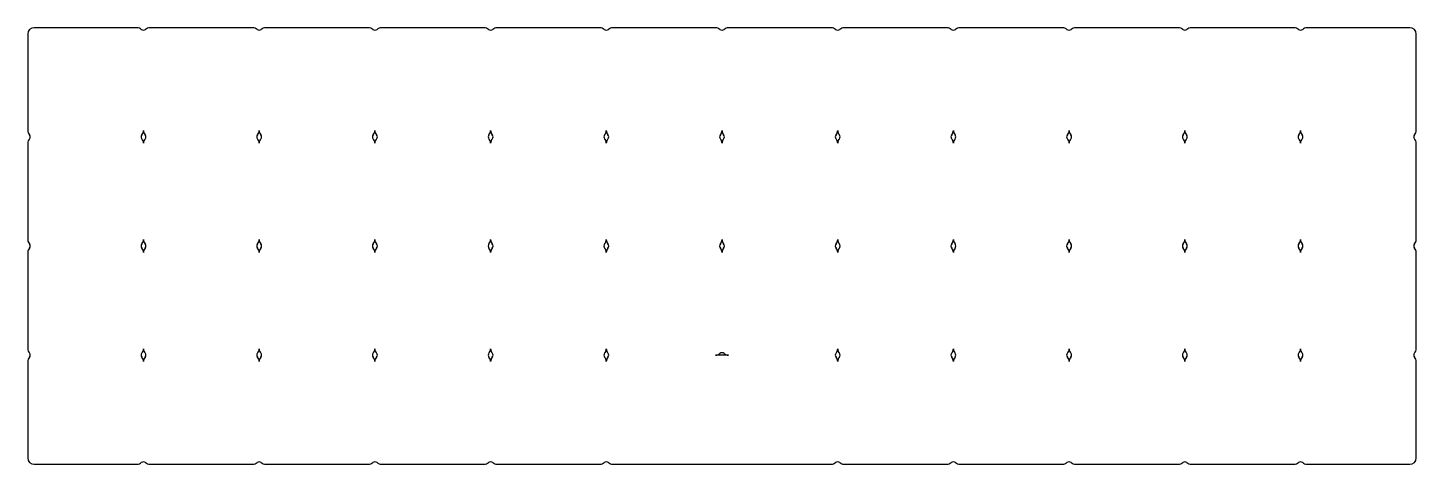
# Model space of a CAD drawing. Header units: millimetres. Extents: x -9 to 207, y 8 to 76.
import ezdxf

# ---------------------------------------------------------------- set-up
doc = ezdxf.new("R2010")
doc.units = ezdxf.units.MM

msp = doc.modelspace()

# ---------------------------------------------------------------- linework, layer by layer
for p, q in [((8, 76.5), (-8, 76.5)), ((26, 76.5), (10, 76.5)), ((44, 76.5), (28, 76.5)), ((62, 76.5), (46, 76.5)), ((80, 76.5), (64, 76.5)), ((98, 76.5), (82, 76.5)), ((116, 76.5), (100, 76.5)), ((134, 76.5), (118, 76.5)), ((152, 76.5), (136, 76.5)), ((170, 76.5), (154, 76.5)), ((188, 76.5), (172, 76.5)), ((206, 76.5), (190, 76.5)), ((-9, 75.5), (-9, 60.5)), ((207, 60.5), (207, 75.5)), ((-9, 58.5), (-9, 43.5)), ((207, 43.5), (207, 58.5)), ((-9, 41.5), (-9, 26.5)), ((207, 26.5), (207, 41.5)), ((-9, 24.5), (-9, 9.5)), ((100, 25.5), (98, 25.5)), ((207, 9.5), (207, 24.5)), ((-8, 8.5), (8, 8.5)), ((10, 8.5), (26, 8.5)), ((28, 8.5), (44, 8.5)), ((46, 8.5), (62, 8.5)), ((64, 8.5), (80, 8.5)), ((82, 8.5), (116, 8.5)), ((118, 8.5), (134, 8.5)), ((136, 8.5), (152, 8.5)), ((154, 8.5), (170, 8.5)), ((172, 8.5), (188, 8.5)), ((190, 8.5), (206, 8.5))]:
    msp.add_line(p, q)
for centre, radius, start, end in [((-8, 75.5), 1, 90, 180), ((8, 75.5), 1, 48.1896854, 90), ((9, 76.618034), 0.5, 228.1896854, 311.8103146), ((10, 75.5), 1, 90, 131.8103146), ((26, 75.5), 1, 48.1896854, 90), ((27, 76.618034), 0.5, 228.1896854, 311.8103146), ((28, 75.5), 1, 90, 131.8103146), ((44, 75.5), 1, 48.1896854, 90), ((45, 76.618034), 0.5, 228.1896854, 311.8103146), ((46, 75.5), 1, 90, 131.8103146), ((62, 75.5), 1, 48.1896854, 90), ((63, 76.618034), 0.5, 228.1896854, 311.8103146), ((64, 75.5), 1, 90, 131.8103146), ((80, 75.5), 1, 48.1896854, 90), ((81, 76.618034), 0.5, 228.1896854, 311.8103146), ((82, 75.5), 1, 90, 131.8103146), ((98, 75.5), 1, 48.1896854, 90), ((99, 76.618034), 0.5, 228.1896854, 311.8103146), ((100, 75.5), 1, 90, 131.8103146), ((116, 75.5), 1, 48.1896854, 90), ((117, 76.618034), 0.5, 228.1896854, 311.8103146), ((118, 75.5), 1, 90, 131.8103146), ((134, 75.5), 1, 48.1896854, 90), ((135, 76.618034), 0.5, 228.1896854, 311.8103146), ((136, 75.5), 1, 90, 131.8103146), ((152, 75.5), 1, 48.1896854, 90), ((153, 76.618034), 0.5, 228.1896854, 311.8103146), ((154, 75.5), 1, 90, 131.8103146), ((170, 75.5), 1, 48.1896854, 90), ((171, 76.618034), 0.5, 228.1896854, 311.8103146), ((172, 75.5), 1, 90, 131.8103146), ((188, 75.5), 1, 48.1896854, 90), ((189, 76.618034), 0.5, 228.1896854, 311.8103146), ((190, 75.5), 1, 90, 131.8103146), ((206, 75.5), 1, 0, 90), ((-8, 60.5), 1, 180, 221.8103146), ((8, 60.5), 1, 318.1896854, 360), ((10, 60.5), 1, 180, 221.8103146), ((26, 60.5), 1, 318.1896854, 360), ((28, 60.5), 1, 180, 221.8103146), ((44, 60.5), 1, 318.1896854, 360), ((46, 60.5), 1, 180, 221.8103146), ((62, 60.5), 1, 318.1896854, 360), ((64, 60.5), 1, 180, 221.8103146), ((80, 60.5), 1, 318.1896854, 360), ((82, 60.5), 1, 180, 221.8103146), ((98, 60.5), 1, 318.1896854, 360), ((100, 60.5), 1, 180, 221.8103146), ((116, 60.5), 1, 318.1896854, 0), ((118, 60.5), 1, 180, 221.8103146), ((134, 60.5), 1, 318.1896854, 360), ((136, 60.5), 1, 180, 221.8103146), ((152, 60.5), 1, 318.1896854, 360), ((154, 60.5), 1, 180, 221.8103146), ((170, 60.5), 1, 318.1896854, 360), ((172, 60.5), 1, 180, 221.8103146), ((188, 60.5), 1, 318.1896854, 360), ((190, 60.5), 1, 180, 221.8103146), ((206, 60.5), 1, 318.1896854, 360), ((-8, 58.5), 1, 138.1896854, 180), ((-9.118034, 59.5), 0.5, 318.1896854, 41.8103146), ((9.118034, 59.5), 0.5, 138.1896854, 221.8103146), ((8, 58.5), 1, 0, 41.8103146), ((10, 58.5), 1, 138.1896854, 180), ((8.881966, 59.5), 0.5, 318.1896854, 41.8103146), ((27.118034, 59.5), 0.5, 138.1896854, 221.8103146), ((26, 58.5), 1, 0, 41.8103146), ((28, 58.5), 1, 138.1896854, 180), ((26.881966, 59.5), 0.5, 318.1896854, 41.8103146), ((45.118034, 59.5), 0.5, 138.1896854, 221.8103146), ((44, 58.5), 1, 0, 41.8103146), ((46, 58.5), 1, 138.1896854, 180), ((44.881966, 59.5), 0.5, 318.1896854, 41.8103146), ((63.118034, 59.5), 0.5, 138.1896854, 221.8103146), ((62, 58.5), 1, 0, 41.8103146), ((64, 58.5), 1, 138.1896854, 180), ((62.881966, 59.5), 0.5, 318.1896854, 41.8103146), ((81.118034, 59.5), 0.5, 138.1896854, 221.8103146), ((80, 58.5), 1, 0, 41.8103146), ((82, 58.5), 1, 138.1896854, 180), ((80.881966, 59.5), 0.5, 318.1896854, 41.8103146), ((99.118034, 59.5), 0.5, 138.1896854, 221.8103146), ((98, 58.5), 1, 0, 41.8103146), ((100, 58.5), 1, 138.1896854, 180), ((98.881966, 59.5), 0.5, 318.1896854, 41.8103146), ((117.118034, 59.5), 0.5, 138.1896854, 221.8103146), ((116, 58.5), 1, 0, 41.8103146), ((118, 58.5), 1, 138.1896854, 180), ((116.881966, 59.5), 0.5, 318.1896854, 41.8103146), ((135.118034, 59.5), 0.5, 138.1896854, 221.8103146), ((134, 58.5), 1, 0, 41.8103146), ((136, 58.5), 1, 138.1896854, 180), ((134.881966, 59.5), 0.5, 318.1896854, 41.8103146), ((153.118034, 59.5), 0.5, 138.1896854, 221.8103146), ((152, 58.5), 1, 0, 41.8103146), ((154, 58.5), 1, 138.1896854, 180), ((152.881966, 59.5), 0.5, 318.1896854, 41.8103146), ((171.118034, 59.5), 0.5, 138.1896854, 221.8103146), ((170, 58.5), 1, 0, 41.8103146), ((172, 58.5), 1, 138.1896854, 180), ((170.881966, 59.5), 0.5, 318.1896854, 41.8103146), ((189.118034, 59.5), 0.5, 138.1896854, 221.8103146), ((188, 58.5), 1, 0, 41.8103146), ((190, 58.5), 1, 138.1896854, 180), ((188.881966, 59.5), 0.5, 318.1896854, 41.8103146), ((207.118034, 59.5), 0.5, 138.1896854, 221.8103146), ((206, 58.5), 1, 0, 41.8103146), ((-8, 43.5), 1, 180, 221.8103146), ((8, 43.5), 1, 318.1896854, 360), ((10, 43.5), 1, 180, 221.8103146), ((26, 43.5), 1, 318.1896854, 360), ((28, 43.5), 1, 180, 221.8103146), ((44, 43.5), 1, 318.1896854, 360), ((46, 43.5), 1, 180, 221.8103146), ((62, 43.5), 1, 318.1896854, 360), ((64, 43.5), 1, 180, 221.8103146), ((80, 43.5), 1, 318.1896854, 360), ((82, 43.5), 1, 180, 221.8103146), ((98, 43.5), 1, 318.1896854, 360), ((100, 43.5), 1, 180, 221.8103146), ((116, 43.5), 1, 318.1896854, 0), ((118, 43.5), 1, 180, 221.8103146), ((134, 43.5), 1, 318.1896854, 360), ((136, 43.5), 1, 180, 221.8103146), ((152, 43.5), 1, 318.1896854, 360), ((154, 43.5), 1, 180, 221.8103146), ((170, 43.5), 1, 318.1896854, 360), ((172, 43.5), 1, 180, 221.8103146), ((188, 43.5), 1, 318.1896854, 360), ((190, 43.5), 1, 180, 221.8103146), ((206, 43.5), 1, 318.1896854, 360), ((-8, 41.5), 1, 138.1896854, 180), ((-9.118034, 42.5), 0.5, 318.1896854, 41.8103146), ((9.118034, 42.5), 0.5, 138.1896854, 221.8103146), ((8, 41.5), 1, 0, 41.8103146), ((10, 41.5), 1, 138.1896854, 180), ((8.881966, 42.5), 0.5, 318.1896854, 41.8103146), ((27.118034, 42.5), 0.5, 138.1896854, 221.8103146), ((26, 41.5), 1, 0, 41.8103146), ((28, 41.5), 1, 138.1896854, 180), ((26.881966, 42.5), 0.5, 318.1896854, 41.8103146), ((45.118034, 42.5), 0.5, 138.1896854, 221.8103146), ((44, 41.5), 1, 0, 41.8103146), ((46, 41.5), 1, 138.1896854, 180), ((44.881966, 42.5), 0.5, 318.1896854, 41.8103146), ((63.118034, 42.5), 0.5, 138.1896854, 221.8103146), ((62, 41.5), 1, 0, 41.8103146), ((64, 41.5), 1, 138.1896854, 180), ((62.881966, 42.5), 0.5, 318.1896854, 41.8103146), ((81.118034, 42.5), 0.5, 138.1896854, 221.8103146), ((80, 41.5), 1, 0, 41.8103146), ((82, 41.5), 1, 138.1896854, 180), ((80.881966, 42.5), 0.5, 318.1896854, 41.8103146), ((99.118034, 42.5), 0.5, 138.1896854, 221.8103146), ((98, 41.5), 1, 0, 41.8103146), ((100, 41.5), 1, 138.1896854, 180), ((98.881966, 42.5), 0.5, 318.1896854, 41.8103146), ((117.118034, 42.5), 0.5, 138.1896854, 221.8103146), ((116, 41.5), 1, 0, 41.8103146), ((118, 41.5), 1, 138.1896854, 180), ((116.881966, 42.5), 0.5, 318.1896854, 41.8103146), ((135.118034, 42.5), 0.5, 138.1896854, 221.8103146), ((134, 41.5), 1, 0, 41.8103146), ((136, 41.5), 1, 138.1896854, 180), ((134.881966, 42.5), 0.5, 318.1896854, 41.8103146), ((153.118034, 42.5), 0.5, 138.1896854, 221.8103146), ((152, 41.5), 1, 0, 41.8103146), ((154, 41.5), 1, 138.1896854, 180), ((152.881966, 42.5), 0.5, 318.1896854, 41.8103146), ((171.118034, 42.5), 0.5, 138.1896854, 221.8103146), ((170, 41.5), 1, 0, 41.8103146), ((172, 41.5), 1, 138.1896854, 180), ((170.881966, 42.5), 0.5, 318.1896854, 41.8103146), ((189.118034, 42.5), 0.5, 138.1896854, 221.8103146), ((188, 41.5), 1, 0, 41.8103146), ((190, 41.5), 1, 138.1896854, 180), ((188.881966, 42.5), 0.5, 318.1896854, 41.8103146), ((207.118034, 42.5), 0.5, 138.1896854, 221.8103146), ((206, 41.5), 1, 0, 41.8103146), ((-8, 26.5), 1, 180, 221.8103146), ((8, 26.5), 1, 318.1896854, 360), ((10, 26.5), 1, 180, 221.8103146), ((26, 26.5), 1, 318.1896854, 360), ((28, 26.5), 1, 180, 221.8103146), ((44, 26.5), 1, 318.1896854, 360), ((46, 26.5), 1, 180, 221.8103146), ((62, 26.5), 1, 318.1896854, 360), ((64, 26.5), 1, 180, 221.8103146), ((80, 26.5), 1, 318.1896854, 360), ((82, 26.5), 1, 180, 221.8103146), ((116, 26.5), 1, 318.1896854, 0), ((118, 26.5), 1, 180, 221.8103146), ((134, 26.5), 1, 318.1896854, 360), ((136, 26.5), 1, 180, 221.8103146), ((152, 26.5), 1, 318.1896854, 360), ((154, 26.5), 1, 180, 221.8103146), ((170, 26.5), 1, 318.1896854, 360), ((172, 26.5), 1, 180, 221.8103146), ((188, 26.5), 1, 318.1896854, 360), ((190, 26.5), 1, 180, 221.8103146), ((206, 26.5), 1, 318.1896854, 360), ((-8, 24.5), 1, 138.1896854, 180), ((-9.118034, 25.5), 0.5, 318.1896854, 41.8103146), ((9.118034, 25.5), 0.5, 138.1896854, 221.8103146), ((8, 24.5), 1, 0, 41.8103146), ((10, 24.5), 1, 138.1896854, 180), ((8.881966, 25.5), 0.5, 318.1896854, 41.8103146), ((27.118034, 25.5), 0.5, 138.1896854, 221.8103146), ((26, 24.5), 1, 0, 41.8103146), ((28, 24.5), 1, 138.1896854, 180), ((26.881966, 25.5), 0.5, 318.1896854, 41.8103146), ((45.118034, 25.5), 0.5, 138.1896854, 221.8103146), ((44, 24.5), 1, 0, 41.8103146), ((46, 24.5), 1, 138.1896854, 180), ((44.881966, 25.5), 0.5, 318.1896854, 41.8103146), ((63.118034, 25.5), 0.5, 138.1896854, 221.8103146), ((62, 24.5), 1, 0, 41.8103146), ((64, 24.5), 1, 138.1896854, 180), ((62.881966, 25.5), 0.5, 318.1896854, 41.8103146), ((81.118034, 25.5), 0.5, 138.1896854, 221.8103146), ((80, 24.5), 1, 0, 41.8103146), ((82, 24.5), 1, 138.1896854, 180), ((80.881966, 25.5), 0.5, 318.1896854, 41.8103146), ((98, 26.5), 1, 270, 311.8103146), ((99, 25.381966), 0.5, 48.1896854, 131.8103146), ((100, 26.5), 1, 228.1896854, 270), ((117.118034, 25.5), 0.5, 138.1896854, 221.8103146), ((116, 24.5), 1, 0, 41.8103146), ((118, 24.5), 1, 138.1896854, 180), ((116.881966, 25.5), 0.5, 318.1896854, 41.8103146), ((135.118034, 25.5), 0.5, 138.1896854, 221.8103146), ((134, 24.5), 1, 0, 41.8103146), ((136, 24.5), 1, 138.1896854, 180), ((134.881966, 25.5), 0.5, 318.1896854, 41.8103146), ((153.118034, 25.5), 0.5, 138.1896854, 221.8103146), ((152, 24.5), 1, 0, 41.8103146), ((154, 24.5), 1, 138.1896854, 180), ((152.881966, 25.5), 0.5, 318.1896854, 41.8103146), ((171.118034, 25.5), 0.5, 138.1896854, 221.8103146), ((170, 24.5), 1, 0, 41.8103146), ((172, 24.5), 1, 138.1896854, 180), ((170.881966, 25.5), 0.5, 318.1896854, 41.8103146), ((189.118034, 25.5), 0.5, 138.1896854, 221.8103146), ((188, 24.5), 1, 0, 41.8103146), ((190, 24.5), 1, 138.1896854, 180), ((188.881966, 25.5), 0.5, 318.1896854, 41.8103146), ((207.118034, 25.5), 0.5, 138.1896854, 221.8103146), ((206, 24.5), 1, 0, 41.8103146), ((-8, 9.5), 1, 180, 270), ((8, 9.5), 1, 270, 311.8103146), ((9, 8.381966), 0.5, 48.1896854, 131.8103146), ((10, 9.5), 1, 228.1896854, 270), ((26, 9.5), 1, 270, 311.8103146), ((27, 8.381966), 0.5, 48.1896854, 131.8103146), ((28, 9.5), 1, 228.1896854, 270), ((44, 9.5), 1, 270, 311.8103146), ((45, 8.381966), 0.5, 48.1896854, 131.8103146), ((46, 9.5), 1, 228.1896854, 270), ((62, 9.5), 1, 270, 311.8103146), ((63, 8.381966), 0.5, 48.1896854, 131.8103146), ((64, 9.5), 1, 228.1896854, 270), ((80, 9.5), 1, 270, 311.8103146), ((81, 8.381966), 0.5, 48.1896854, 131.8103146), ((82, 9.5), 1, 228.1896854, 270), ((116, 9.5), 1, 270, 311.8103146), ((117, 8.381966), 0.5, 48.1896854, 131.8103146), ((118, 9.5), 1, 228.1896854, 270), ((134, 9.5), 1, 270, 311.8103146), ((135, 8.381966), 0.5, 48.1896854, 131.8103146), ((136, 9.5), 1, 228.1896854, 270), ((152, 9.5), 1, 270, 311.8103146), ((153, 8.381966), 0.5, 48.1896854, 131.8103146), ((154, 9.5), 1, 228.1896854, 270), ((170, 9.5), 1, 270, 311.8103146), ((171, 8.381966), 0.5, 48.1896854, 131.8103146), ((172, 9.5), 1, 228.1896854, 270), ((188, 9.5), 1, 270, 311.8103146), ((189, 8.381966), 0.5, 48.1896854, 131.8103146), ((190, 9.5), 1, 228.1896854, 270), ((206, 9.5), 1, 270, 360)]:
    msp.add_arc(centre, radius, start, end)

doc.saveas('drawing.dxf')
